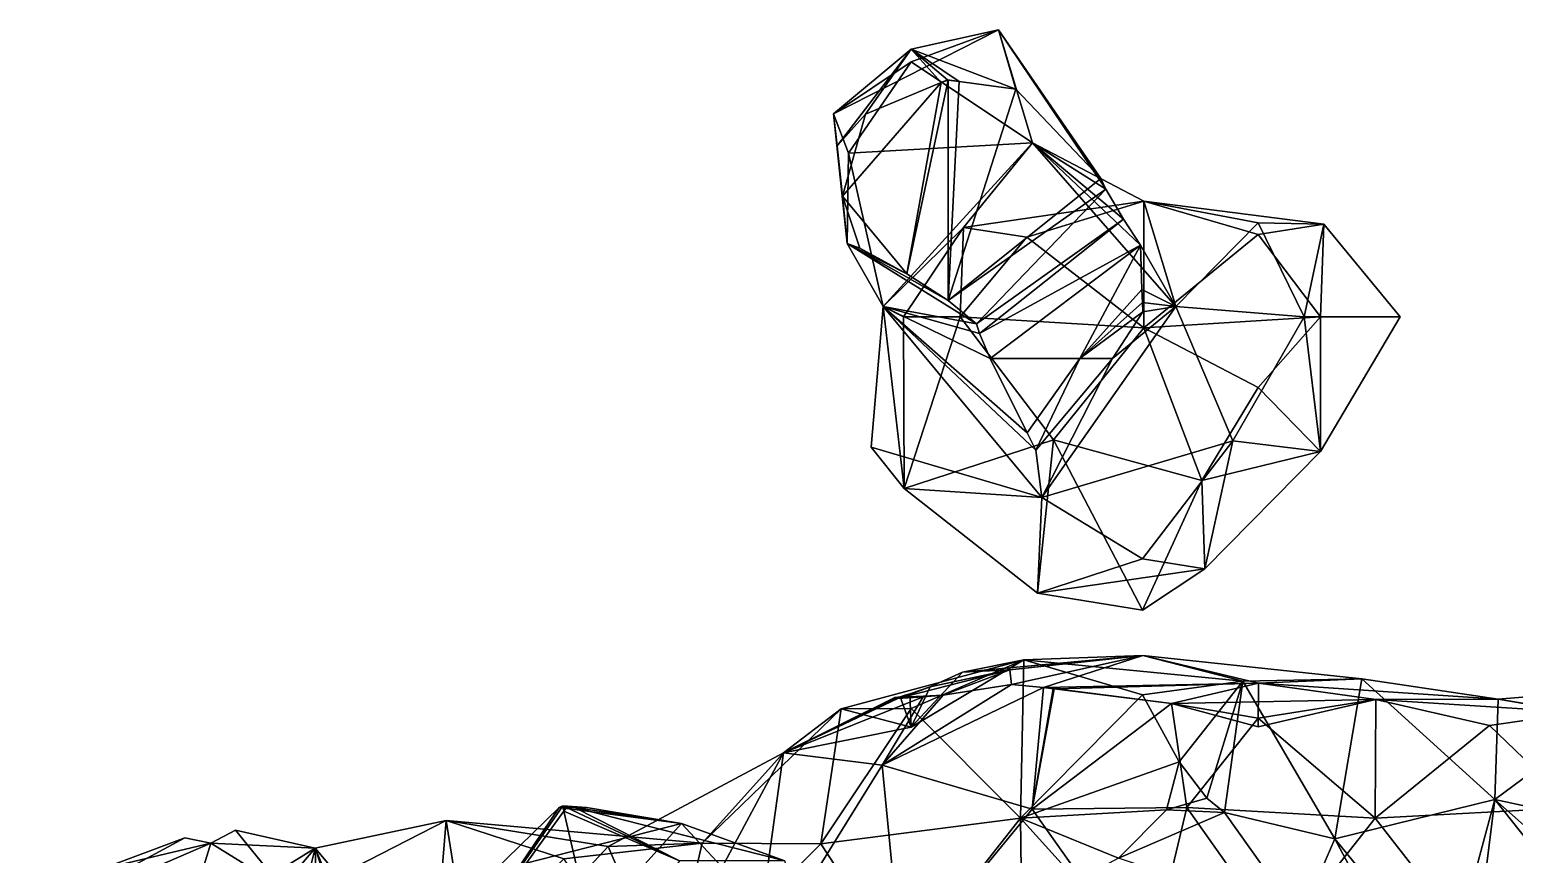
# Model space of a CAD drawing. Extents: x 290095 to 295679, y 4553756 to 4561441.
# Drawn here: x 294020 to 294181.7, y 4559454.2 to 4559544 of the extents above; entities that cross this region are included whole.
import ezdxf

# ---------------------------------------------------------------- set-up
doc = ezdxf.new("R2010")
doc.units = 0
doc.layers.add('Au_ppm_Pref_-_0_5', color=7, linetype='CONTINUOUS')

msp = doc.modelspace()

# ---------------------------------------------------------------- linework, layer by layer
at = {"layer": 'Au_ppm_Pref_-_0_5'}
for points in [[(294107.51, 4559534.84, 1930.28), (294125.48, 4559544, 1930.28), (294115.97, 4559541.89, 1934.06)], [(294125.48, 4559544, 1930.28), (294107.51, 4559534.84, 1930.28), (294115.97, 4559540.5, 1926.97)], [(294127.36, 4559537.51, 1933.33), (294115.97, 4559541.89, 1934.06), (294125.48, 4559544, 1930.28)], [(294125.48, 4559544, 1930.28), (294115.97, 4559540.5, 1926.97), (294129.21, 4559531.68, 1924.43)], [(294136.64, 4559527.79, 1929.76), (294127.36, 4559537.51, 1933.33), (294125.48, 4559544, 1930.28)], [(294125.48, 4559544, 1930.28), (294137.18, 4559526.63, 1929.43), (294136.64, 4559527.79, 1929.76)], [(294129.21, 4559531.68, 1924.43), (294137.18, 4559526.63, 1929.43), (294125.48, 4559544, 1930.28)], [(294107.93, 4559531.34, 1933.34), (294107.51, 4559534.84, 1930.28), (294115.97, 4559541.89, 1934.06)], [(294107.93, 4559531.34, 1933.34), (294115.97, 4559541.89, 1934.06), (294111, 4559534.79, 1934.04)], [(294115.97, 4559541.89, 1934.06), (294119.26, 4559538.25, 1934.76), (294111, 4559534.79, 1934.04)], [(294115.97, 4559541.89, 1934.06), (294119.94, 4559538.53, 1934.81), (294119.26, 4559538.25, 1934.76)], [(294115.97, 4559541.89, 1934.06), (294121.19, 4559538.35, 1934.57), (294119.94, 4559538.53, 1934.81)], [(294115.97, 4559541.89, 1934.06), (294127.36, 4559537.51, 1933.33), (294121.19, 4559538.35, 1934.57)], [(294107.51, 4559534.84, 1930.28), (294109.15, 4559530.55, 1927.07), (294115.97, 4559540.5, 1926.97)], [(294115.97, 4559540.5, 1926.97), (294109.15, 4559530.55, 1927.07), (294129.21, 4559531.68, 1924.43)], [(294108.5, 4559525.86, 1932.24), (294111, 4559534.79, 1934.04), (294119.26, 4559538.25, 1934.76)], [(294115.52, 4559517.42, 1930.55), (294108.5, 4559525.86, 1932.24), (294119.26, 4559538.25, 1934.76)], [(294115.52, 4559517.42, 1930.55), (294119.26, 4559538.25, 1934.76), (294120, 4559538.51, 1934.81)], [(294115.52, 4559517.42, 1930.55), (294120, 4559538.51, 1934.81), (294120, 4559514.51, 1929.98)], [(294120, 4559538.51, 1934.81), (294119.26, 4559538.25, 1934.76), (294119.94, 4559538.53, 1934.81)], [(294119.94, 4559538.53, 1934.81), (294121.19, 4559538.35, 1934.57), (294120, 4559538.51, 1934.81)], [(294121.19, 4559538.35, 1934.57), (294120, 4559514.51, 1929.98), (294120, 4559538.51, 1934.81)], [(294121.19, 4559538.35, 1934.57), (294127.36, 4559537.51, 1933.33), (294120, 4559514.51, 1929.98)], [(294127.36, 4559537.51, 1933.33), (294136.64, 4559527.79, 1929.76), (294120, 4559514.51, 1929.98)], [(294107.51, 4559534.84, 1930.28), (294107.93, 4559531.34, 1933.34), (294108.5, 4559525.86, 1932.24)], [(294108.5, 4559525.86, 1932.24), (294109.03, 4559520.73, 1930.28), (294107.51, 4559534.84, 1930.28)], [(294107.51, 4559534.84, 1930.28), (294109.03, 4559520.73, 1930.28), (294109.15, 4559530.55, 1927.07)], [(294107.93, 4559531.34, 1933.34), (294111, 4559534.79, 1934.04), (294108.5, 4559525.86, 1932.24)], [(294109.15, 4559530.55, 1927.07), (294112.92, 4559513.85, 1924.35), (294129.21, 4559531.68, 1924.43)], [(294121.68, 4559522.47, 1918.4), (294129.21, 4559531.68, 1924.43), (294112.92, 4559513.85, 1924.35)], [(294121.68, 4559522.47, 1918.4), (294141.33, 4559525.33, 1919.1), (294129.21, 4559531.68, 1924.43)], [(294140.96, 4559520.54, 1927.83), (294139.11, 4559523.36, 1928.44), (294129.21, 4559531.68, 1924.43)], [(294137.18, 4559526.63, 1929.43), (294129.21, 4559531.68, 1924.43), (294139.11, 4559523.36, 1928.44)], [(294140.96, 4559520.54, 1927.83), (294129.21, 4559531.68, 1924.43), (294144.8, 4559513.87, 1925.67)], [(294141.33, 4559525.33, 1919.1), (294144.8, 4559513.87, 1925.67), (294129.21, 4559531.68, 1924.43)], [(294109.15, 4559530.55, 1927.07), (294109.03, 4559520.73, 1930.28), (294112.92, 4559513.85, 1924.35)], [(294136.64, 4559527.79, 1929.76), (294137.18, 4559526.63, 1929.43), (294120, 4559514.51, 1929.98)], [(294120, 4559514.51, 1929.98), (294137.18, 4559526.63, 1929.43), (294123.1, 4559511.98, 1928.93)], [(294137.18, 4559526.63, 1929.43), (294139.11, 4559523.36, 1928.44), (294123.1, 4559511.98, 1928.93)], [(294108.5, 4559525.86, 1932.24), (294115.52, 4559517.42, 1930.55), (294110.39, 4559520.2, 1931.1)], [(294109.03, 4559520.73, 1930.28), (294108.5, 4559525.86, 1932.24), (294110.39, 4559520.2, 1931.1)], [(294121.68, 4559522.47, 1918.4), (294128.57, 4559521.4, 1915.51), (294141.33, 4559525.33, 1919.1)], [(294141.33, 4559525.33, 1919.1), (294128.57, 4559521.4, 1915.51), (294141.32, 4559511.52, 1913.84)], [(294141.33, 4559525.33, 1919.1), (294141.32, 4559511.52, 1913.84), (294153.77, 4559521.71, 1915.41)], [(294141.33, 4559525.33, 1919.1), (294153.77, 4559522.96, 1921.81), (294144.8, 4559513.87, 1925.67)], [(294141.33, 4559525.33, 1919.1), (294160.9, 4559522.82, 1918.4), (294153.77, 4559522.96, 1921.81)], [(294141.33, 4559525.33, 1919.1), (294153.77, 4559521.71, 1915.41), (294160.9, 4559522.82, 1918.4)], [(294139.11, 4559523.36, 1928.44), (294123.42, 4559510.9, 1928.66), (294123.1, 4559511.98, 1928.93)], [(294140.96, 4559520.54, 1927.83), (294123.42, 4559510.9, 1928.66), (294139.11, 4559523.36, 1928.44)], [(294121.68, 4559522.47, 1918.4), (294112.92, 4559513.85, 1924.35), (294115.15, 4559512.73, 1918.4)], [(294121.68, 4559522.47, 1918.4), (294115.15, 4559512.73, 1918.4), (294121.31, 4559512.73, 1914.98)], [(294121.68, 4559522.47, 1918.4), (294121.31, 4559512.73, 1914.98), (294128.57, 4559521.4, 1915.51)], [(294160.56, 4559512.73, 1915.2), (294153.77, 4559521.71, 1915.41), (294141.32, 4559511.52, 1913.84)], [(294158.79, 4559512.73, 1923.3), (294144.8, 4559513.87, 1925.67), (294153.77, 4559522.96, 1921.81)], [(294158.79, 4559512.73, 1923.3), (294153.77, 4559522.96, 1921.81), (294160.9, 4559522.82, 1918.4)], [(294160.56, 4559512.73, 1915.2), (294160.9, 4559522.82, 1918.4), (294153.77, 4559521.71, 1915.41)], [(294158.79, 4559512.73, 1923.3), (294160.9, 4559522.82, 1918.4), (294169.23, 4559512.73, 1918.4)], [(294160.56, 4559512.73, 1915.2), (294169.23, 4559512.73, 1918.4), (294160.9, 4559522.82, 1918.4)], [(294120, 4559514.51, 1929.98), (294109.03, 4559520.73, 1930.28), (294115.52, 4559517.42, 1930.55)], [(294123.1, 4559511.98, 1928.93), (294109.03, 4559520.73, 1930.28), (294120, 4559514.51, 1929.98)], [(294112.92, 4559513.85, 1924.35), (294109.03, 4559520.73, 1930.28), (294123.1, 4559511.98, 1928.93)], [(294115.52, 4559517.42, 1930.55), (294109.03, 4559520.73, 1930.28), (294110.39, 4559520.2, 1931.1)], [(294128.57, 4559521.4, 1915.51), (294121.31, 4559512.73, 1914.98), (294141.32, 4559511.52, 1913.84)], [(294140.96, 4559520.54, 1927.83), (294124.57, 4559508.19, 1928.15), (294123.42, 4559510.9, 1928.66)], [(294140.96, 4559520.54, 1927.83), (294134.35, 4559508.19, 1926.97), (294124.57, 4559508.19, 1928.15)], [(294141.11, 4559515.71, 1927.16), (294134.35, 4559508.19, 1926.97), (294140.96, 4559520.54, 1927.83)], [(294141.11, 4559515.71, 1927.16), (294140.96, 4559520.54, 1927.83), (294144.8, 4559513.87, 1925.67)], [(294141.16, 4559514.3, 1926.97), (294134.35, 4559508.19, 1926.97), (294141.11, 4559515.71, 1927.16)], [(294141.16, 4559514.3, 1926.97), (294141.11, 4559515.71, 1927.16), (294144.8, 4559513.87, 1925.67)], [(294111.63, 4559498.54, 1924.34), (294112.92, 4559513.85, 1924.35), (294130.22, 4559493.04, 1924.93)], [(294112.92, 4559513.85, 1924.35), (294111.63, 4559498.54, 1924.34), (294115.23, 4559494.02, 1918.38)], [(294112.92, 4559513.85, 1924.35), (294124.57, 4559508.19, 1928.15), (294128.6, 4559500.11, 1926.97)], [(294112.92, 4559513.85, 1924.35), (294128.6, 4559500.11, 1926.97), (294129.55, 4559498.21, 1926.69)], [(294112.92, 4559513.85, 1924.35), (294123.42, 4559510.9, 1928.66), (294124.57, 4559508.19, 1928.15)], [(294112.92, 4559513.85, 1924.35), (294123.1, 4559511.98, 1928.93), (294123.42, 4559510.9, 1928.66)], [(294112.92, 4559513.85, 1924.35), (294129.55, 4559498.21, 1926.69), (294130.22, 4559493.04, 1924.93)], [(294115.15, 4559512.73, 1918.4), (294112.92, 4559513.85, 1924.35), (294115.23, 4559494.02, 1918.38)], [(294130.22, 4559493.04, 1924.93), (294137.92, 4559508.19, 1926.54), (294144.8, 4559513.87, 1925.67)], [(294144.8, 4559513.87, 1925.67), (294150.99, 4559499.24, 1923.18), (294130.22, 4559493.04, 1924.93)], [(294141.19, 4559513.28, 1926.83), (294134.35, 4559508.19, 1926.97), (294141.16, 4559514.3, 1926.97)], [(294144.8, 4559513.87, 1925.67), (294137.92, 4559508.19, 1926.54), (294141.19, 4559513.28, 1926.83)], [(294141.19, 4559513.28, 1926.83), (294141.16, 4559514.3, 1926.97), (294144.8, 4559513.87, 1925.67)], [(294158.79, 4559512.73, 1923.3), (294150.99, 4559499.24, 1923.18), (294144.8, 4559513.87, 1925.67)], [(294121.31, 4559512.73, 1914.98), (294115.15, 4559512.73, 1918.4), (294115.23, 4559494.02, 1918.38)], [(294131.49, 4559499.33, 1915.31), (294121.31, 4559512.73, 1914.98), (294115.23, 4559494.02, 1918.38)], [(294141.32, 4559511.52, 1913.84), (294121.31, 4559512.73, 1914.98), (294131.49, 4559499.33, 1915.31)], [(294137.92, 4559508.19, 1926.54), (294134.35, 4559508.19, 1926.97), (294141.19, 4559513.28, 1926.83)], [(294160.56, 4559512.73, 1915.2), (294141.32, 4559511.52, 1913.84), (294153.77, 4559505.05, 1915.84)], [(294158.79, 4559512.73, 1923.3), (294160.55, 4559498.08, 1918.4), (294150.99, 4559499.24, 1923.18)], [(294160.56, 4559512.73, 1915.2), (294153.77, 4559505.05, 1915.84), (294160.55, 4559498.08, 1918.4)], [(294158.79, 4559512.73, 1923.3), (294169.23, 4559512.73, 1918.4), (294160.55, 4559498.08, 1918.4)], [(294160.56, 4559512.73, 1915.2), (294160.55, 4559498.08, 1918.4), (294169.23, 4559512.73, 1918.4)], [(294131.49, 4559499.33, 1915.31), (294147.63, 4559494.91, 1915.35), (294141.32, 4559511.52, 1913.84)], [(294141.32, 4559511.52, 1913.84), (294147.63, 4559494.91, 1915.35), (294153.77, 4559505.05, 1915.84)], [(294124.57, 4559508.19, 1928.15), (294134.35, 4559508.19, 1926.97), (294128.6, 4559500.11, 1926.97)], [(294128.6, 4559500.11, 1926.97), (294134.35, 4559508.19, 1926.97), (294129.55, 4559498.21, 1926.69)], [(294129.55, 4559498.21, 1926.69), (294134.35, 4559508.19, 1926.97), (294137.92, 4559508.19, 1926.54)], [(294129.55, 4559498.21, 1926.69), (294137.92, 4559508.19, 1926.54), (294130.22, 4559493.04, 1924.93)], [(294153.77, 4559505.05, 1915.84), (294147.63, 4559494.91, 1915.35), (294160.55, 4559498.08, 1918.4)], [(294131.49, 4559499.33, 1915.31), (294115.23, 4559494.02, 1918.38), (294129.74, 4559482.65, 1919.7)], [(294131.49, 4559499.33, 1915.31), (294129.74, 4559482.65, 1919.7), (294141.17, 4559480.77, 1913.69)], [(294150.99, 4559499.24, 1923.18), (294141.17, 4559486.36, 1921.25), (294130.22, 4559493.04, 1924.93)], [(294131.49, 4559499.33, 1915.31), (294141.17, 4559480.77, 1913.69), (294147.63, 4559494.91, 1915.35)], [(294147.96, 4559485.3, 1918.4), (294141.17, 4559486.36, 1921.25), (294150.99, 4559499.24, 1923.18)], [(294147.96, 4559485.3, 1918.4), (294150.99, 4559499.24, 1923.18), (294160.55, 4559498.08, 1918.4)], [(294130.22, 4559493.04, 1924.93), (294115.23, 4559494.02, 1918.38), (294111.63, 4559498.54, 1924.34)], [(294147.96, 4559485.3, 1918.4), (294160.55, 4559498.08, 1918.4), (294147.63, 4559494.91, 1915.35)], [(294147.96, 4559485.3, 1918.4), (294147.63, 4559494.91, 1915.35), (294141.17, 4559480.77, 1913.69)], [(294129.74, 4559482.65, 1919.7), (294115.23, 4559494.02, 1918.38), (294130.22, 4559493.04, 1924.93)], [(294130.22, 4559493.04, 1924.93), (294141.17, 4559486.36, 1921.25), (294129.74, 4559482.65, 1919.7)], [(294147.96, 4559485.3, 1918.4), (294129.74, 4559482.65, 1919.7), (294141.17, 4559486.36, 1921.25)], [(294147.96, 4559485.3, 1918.4), (294141.17, 4559480.77, 1913.69), (294129.74, 4559482.65, 1919.7)], [(294108.36, 4559470.04, 1918.4), (294128.26, 4559475.36, 1918.31), (294115.97, 4559470.08, 1922)], [(294128.26, 4559475.36, 1918.31), (294108.36, 4559470.04, 1918.4), (294115.97, 4559468.06, 1915.47)], [(294128.26, 4559475.36, 1918.31), (294115.97, 4559468.06, 1915.47), (294121.57, 4559474.04, 1914.28)], [(294128.26, 4559475.36, 1918.31), (294127.88, 4559458.12, 1922.37), (294115.97, 4559470.08, 1922)], [(294141.22, 4559475.84, 1912.51), (294121.57, 4559474.04, 1914.28), (294126.68, 4559474.3, 1912.48)], [(294128.26, 4559475.36, 1918.31), (294121.57, 4559474.04, 1914.28), (294141.22, 4559475.84, 1912.51)], [(294126.68, 4559474.3, 1912.48), (294126.73, 4559474.28, 1912.42), (294141.22, 4559475.84, 1912.51)], [(294126.73, 4559474.28, 1912.42), (294126.89, 4559472.68, 1908.79), (294141.22, 4559475.84, 1912.51)], [(294130.4, 4559472.36, 1907.24), (294141.22, 4559475.84, 1912.51), (294126.89, 4559472.68, 1908.79)], [(294128.26, 4559475.36, 1918.31), (294141.17, 4559471.55, 1922.49), (294127.88, 4559458.12, 1922.37)], [(294152.11, 4559473.06, 1917.84), (294128.26, 4559475.36, 1918.31), (294141.22, 4559475.84, 1912.51)], [(294152.11, 4559473.06, 1917.84), (294141.17, 4559471.55, 1922.49), (294128.26, 4559475.36, 1918.31)], [(294130.4, 4559472.36, 1907.24), (294153.81, 4559472.85, 1906.99), (294141.22, 4559475.84, 1912.51)], [(294152.11, 4559473.06, 1917.84), (294141.22, 4559475.84, 1912.51), (294165.06, 4559473.32, 1911.82)], [(294141.22, 4559475.84, 1912.51), (294153.81, 4559472.85, 1906.99), (294165.06, 4559473.32, 1911.82)], [(294115.09, 4559471.3, 1912.38), (294126.73, 4559474.28, 1912.42), (294118.06, 4559472.43, 1913.03)], [(294115.09, 4559471.3, 1912.38), (294119.45, 4559471.54, 1910.45), (294126.73, 4559474.28, 1912.42)], [(294121.57, 4559474.04, 1914.28), (294115.97, 4559468.06, 1915.47), (294118.06, 4559472.43, 1913.03)], [(294118.06, 4559472.43, 1913.03), (294126.68, 4559474.3, 1912.48), (294121.57, 4559474.04, 1914.28)], [(294118.06, 4559472.43, 1913.03), (294126.73, 4559474.28, 1912.42), (294126.68, 4559474.3, 1912.48)], [(294126.89, 4559472.68, 1908.79), (294126.73, 4559474.28, 1912.42), (294119.45, 4559471.54, 1910.45)], [(294152.11, 4559473.06, 1917.84), (294165.06, 4559473.32, 1911.82), (294162.12, 4559455.89, 1917.59)], [(294179.91, 4559471.08, 1905.64), (294165.06, 4559473.32, 1911.82), (294153.81, 4559472.85, 1906.99)], [(294162.12, 4559455.89, 1917.59), (294165.06, 4559473.32, 1911.82), (294179.54, 4559460.16, 1912.6)], [(294179.91, 4559471.08, 1905.64), (294179.54, 4559460.16, 1912.6), (294165.06, 4559473.32, 1911.82)], [(294126.89, 4559472.68, 1908.79), (294119.45, 4559471.54, 1910.45), (294112.84, 4559463.92, 1906.08)], [(294126.89, 4559472.68, 1908.79), (294112.84, 4559463.92, 1906.08), (294130.4, 4559472.36, 1907.24)], [(294130.4, 4559472.36, 1907.24), (294112.84, 4559463.92, 1906.08), (294129.17, 4559459.1, 1901.03)], [(294115.82, 4559471.67, 1912.71), (294114.79, 4559471.35, 1912.54), (294115.32, 4559471.53, 1912.62)], [(294115.97, 4559468.06, 1915.47), (294114.79, 4559471.35, 1912.54), (294115.82, 4559471.67, 1912.71)], [(294115.82, 4559471.67, 1912.71), (294115.09, 4559471.3, 1912.38), (294118.06, 4559472.43, 1913.03)], [(294115.32, 4559471.53, 1912.62), (294115.09, 4559471.3, 1912.38), (294115.82, 4559471.67, 1912.71)], [(294115.97, 4559468.06, 1915.47), (294115.82, 4559471.67, 1912.71), (294118.06, 4559472.43, 1913.03)], [(294127.88, 4559458.12, 1922.37), (294141.17, 4559471.55, 1922.49), (294145.16, 4559464.26, 1921.94)], [(294130.4, 4559472.36, 1907.24), (294129.17, 4559459.1, 1901.03), (294131.44, 4559472.21, 1906.78)], [(294131.54, 4559472.21, 1906.75), (294131.44, 4559472.21, 1906.78), (294129.17, 4559459.1, 1901.03)], [(294131.54, 4559472.21, 1906.75), (294129.17, 4559459.1, 1901.03), (294144.31, 4559470.62, 1901.26)], [(294153.81, 4559472.85, 1906.99), (294130.4, 4559472.36, 1907.24), (294131.81, 4559472.23, 1906.78)], [(294131.36, 4559472.24, 1906.83), (294130.4, 4559472.36, 1907.24), (294131.44, 4559472.21, 1906.78)], [(294131.81, 4559472.23, 1906.78), (294130.4, 4559472.36, 1907.24), (294131.36, 4559472.24, 1906.83)], [(294131.81, 4559472.23, 1906.78), (294131.36, 4559472.24, 1906.83), (294131.44, 4559472.21, 1906.78)], [(294131.81, 4559472.23, 1906.78), (294131.44, 4559472.21, 1906.78), (294131.54, 4559472.21, 1906.75)], [(294144.31, 4559470.62, 1901.26), (294131.81, 4559472.23, 1906.78), (294131.54, 4559472.21, 1906.75)], [(294153.81, 4559472.85, 1906.99), (294131.81, 4559472.23, 1906.78), (294144.31, 4559470.62, 1901.26)], [(294145.16, 4559464.26, 1921.94), (294141.17, 4559471.55, 1922.49), (294152.11, 4559473.06, 1917.84)], [(294144.31, 4559470.62, 1901.26), (294153.77, 4559468.07, 1903.51), (294153.81, 4559472.85, 1906.99)], [(294145.16, 4559464.26, 1921.94), (294152.11, 4559473.06, 1917.84), (294148.19, 4559460.3, 1921.29)], [(294150.1, 4559458.75, 1920.95), (294148.19, 4559460.3, 1921.29), (294152.11, 4559473.06, 1917.84)], [(294150.1, 4559458.75, 1920.95), (294152.11, 4559473.06, 1917.84), (294162.12, 4559455.89, 1917.59)], [(294166.57, 4559471.07, 1900.92), (294153.81, 4559472.85, 1906.99), (294153.77, 4559468.07, 1903.51)], [(294179.91, 4559471.08, 1905.64), (294153.81, 4559472.85, 1906.99), (294166.57, 4559471.07, 1900.92)], [(294179.91, 4559471.08, 1905.64), (294201.17, 4559472.85, 1906.52), (294191.57, 4559469.09, 1909.8)], [(294179.91, 4559471.08, 1905.64), (294188.78, 4559469.66, 1901.75), (294201.17, 4559472.85, 1906.52)], [(294093.23, 4559455.4, 1917.37), (294108.36, 4559470.04, 1918.4), (294106.14, 4559455.33, 1921.72)], [(294102.07, 4559465.25, 1912.07), (294108.36, 4559470.04, 1918.4), (294093.23, 4559455.4, 1917.37)], [(294117.3, 4559471.35, 1911.06), (294114.54, 4559471.17, 1912.11), (294102.07, 4559465.25, 1912.07)], [(294117.3, 4559471.35, 1911.06), (294102.07, 4559465.25, 1912.07), (294112.84, 4559463.92, 1906.08)], [(294114.79, 4559471.35, 1912.54), (294102.07, 4559465.25, 1912.07), (294114.29, 4559471.29, 1912.39)], [(294115.97, 4559468.06, 1915.47), (294102.07, 4559465.25, 1912.07), (294114.79, 4559471.35, 1912.54)], [(294114.29, 4559471.29, 1912.39), (294102.07, 4559465.25, 1912.07), (294114.19, 4559471.28, 1912.36)], [(294114.54, 4559471.17, 1912.11), (294114.19, 4559471.28, 1912.36), (294102.07, 4559465.25, 1912.07)], [(294115.97, 4559468.06, 1915.47), (294108.36, 4559470.04, 1918.4), (294102.07, 4559465.25, 1912.07)], [(294108.36, 4559470.04, 1918.4), (294115.97, 4559470.08, 1922), (294106.14, 4559455.33, 1921.72)], [(294127.88, 4559458.12, 1922.37), (294106.14, 4559455.33, 1921.72), (294115.97, 4559470.08, 1922)], [(294119.45, 4559471.54, 1910.45), (294117.3, 4559471.35, 1911.06), (294112.84, 4559463.92, 1906.08)], [(294114.19, 4559471.28, 1912.36), (294115.09, 4559471.3, 1912.38), (294114.29, 4559471.29, 1912.39)], [(294114.54, 4559471.17, 1912.11), (294115.09, 4559471.3, 1912.38), (294114.19, 4559471.28, 1912.36)], [(294115.09, 4559471.3, 1912.38), (294114.79, 4559471.35, 1912.54), (294114.29, 4559471.29, 1912.39)], [(294115.09, 4559471.3, 1912.38), (294114.54, 4559471.17, 1912.11), (294117.3, 4559471.35, 1911.06)], [(294114.79, 4559471.35, 1912.54), (294115.09, 4559471.3, 1912.38), (294115.32, 4559471.53, 1912.62)], [(294119.45, 4559471.54, 1910.45), (294115.09, 4559471.3, 1912.38), (294117.3, 4559471.35, 1911.06)], [(294144.31, 4559470.62, 1901.26), (294129.17, 4559459.1, 1901.03), (294145.98, 4559459.28, 1896.91)], [(294166.57, 4559471.07, 1900.92), (294153.77, 4559468.07, 1903.51), (294144.31, 4559470.62, 1901.26)], [(294166.57, 4559471.07, 1900.92), (294144.31, 4559470.62, 1901.26), (294153.77, 4559469.04, 1897.33)], [(294144.31, 4559470.62, 1901.26), (294145.98, 4559459.28, 1896.91), (294153.77, 4559469.04, 1897.33)], [(294166.57, 4559471.07, 1900.92), (294153.77, 4559469.04, 1897.33), (294166.51, 4559458.12, 1895.92)], [(294166.57, 4559471.07, 1900.92), (294166.51, 4559458.12, 1895.92), (294178.97, 4559468.23, 1897.6)], [(294179.91, 4559471.08, 1905.64), (294166.57, 4559471.07, 1900.92), (294188.78, 4559469.66, 1901.75)], [(294188.78, 4559469.66, 1901.75), (294166.57, 4559471.07, 1900.92), (294178.97, 4559468.23, 1897.6)], [(294179.91, 4559471.08, 1905.64), (294191.57, 4559469.09, 1909.8), (294179.54, 4559460.16, 1912.6)], [(294153.77, 4559469.04, 1897.33), (294145.98, 4559459.28, 1896.91), (294166.51, 4559458.12, 1895.92)], [(294188.78, 4559469.66, 1901.75), (294178.97, 4559468.23, 1897.6), (294188.24, 4559459.28, 1896.21)], [(294191.57, 4559469.09, 1909.8), (294202.14, 4559455.31, 1910.18), (294179.54, 4559460.16, 1912.6)], [(294178.97, 4559468.23, 1897.6), (294166.51, 4559458.12, 1895.92), (294188.24, 4559459.28, 1896.21)], [(294083, 4559455.04, 1913.01), (294089.04, 4559440.97, 1909.97), (294102.07, 4559465.25, 1912.07)], [(294083, 4559455.04, 1913.01), (294102.07, 4559465.25, 1912.07), (294093.23, 4559455.4, 1917.37)], [(294089.04, 4559440.97, 1909.97), (294098.75, 4559441.19, 1905.34), (294102.07, 4559465.25, 1912.07)], [(294112.84, 4559463.92, 1906.08), (294102.07, 4559465.25, 1912.07), (294098.75, 4559441.19, 1905.34)], [(294114.98, 4559441.83, 1902.04), (294112.84, 4559463.92, 1906.08), (294098.75, 4559441.19, 1905.34)], [(294129.17, 4559459.1, 1901.03), (294112.84, 4559463.92, 1906.08), (294114.98, 4559441.83, 1902.04)], [(294143.78, 4559459.04, 1921.73), (294127.88, 4559458.12, 1922.37), (294145.16, 4559464.26, 1921.94)], [(294145.16, 4559464.26, 1921.94), (294148.19, 4559460.3, 1921.29), (294143.78, 4559459.04, 1921.73)], [(294150.1, 4559458.75, 1920.95), (294143.78, 4559459.04, 1921.73), (294148.19, 4559460.3, 1921.29)], [(294077.65, 4559459.28, 1876.58), (294078.05, 4559459.47, 1876.84), (294065.78, 4559441.74, 1876.82)], [(294065.78, 4559441.74, 1876.82), (294078.05, 4559459.47, 1876.84), (294078.17, 4559458.89, 1876.96)], [(294065.78, 4559441.74, 1876.82), (294070.49, 4559452.32, 1870.89), (294077.65, 4559459.28, 1876.58)], [(294078.17, 4559458.89, 1876.96), (294082.2, 4559441.46, 1880.87), (294065.78, 4559441.74, 1876.82)], [(294090.96, 4559457.55, 1870.97), (294077.65, 4559459.28, 1876.58), (294070.49, 4559452.32, 1870.89)], [(294080.62, 4559459.28, 1875.67), (294078.05, 4559459.47, 1876.84), (294077.65, 4559459.28, 1876.58)], [(294090.96, 4559457.55, 1870.97), (294080.62, 4559459.28, 1875.67), (294077.65, 4559459.28, 1876.58)], [(294079.31, 4559459.28, 1876.83), (294078.44, 4559459.28, 1876.95), (294078.05, 4559459.47, 1876.84)], [(294079.31, 4559459.28, 1876.83), (294078.05, 4559459.47, 1876.84), (294080.62, 4559459.28, 1875.67)], [(294078.17, 4559458.89, 1876.96), (294078.05, 4559459.47, 1876.84), (294078.44, 4559459.28, 1876.95)], [(294090.77, 4559453.5, 1880.84), (294078.17, 4559458.89, 1876.96), (294078.44, 4559459.28, 1876.95)], [(294090.77, 4559453.5, 1880.84), (294082.2, 4559441.46, 1880.87), (294078.17, 4559458.89, 1876.96)], [(294079.31, 4559459.28, 1876.83), (294090.77, 4559453.5, 1880.84), (294078.44, 4559459.28, 1876.95)], [(294079.31, 4559459.28, 1876.83), (294102.22, 4559453.49, 1875.44), (294090.77, 4559453.5, 1880.84)], [(294079.31, 4559459.28, 1876.83), (294080.62, 4559459.28, 1875.67), (294090.96, 4559457.55, 1870.97)], [(294079.31, 4559459.28, 1876.83), (294090.96, 4559457.55, 1870.97), (294102.22, 4559453.49, 1875.44)], [(294141.7, 4559441.36, 1900.8), (294129.17, 4559459.1, 1901.03), (294114.98, 4559441.83, 1902.04)], [(294127.88, 4559458.12, 1922.37), (294143.78, 4559459.04, 1921.73), (294138.54, 4559453.78, 1921.98)], [(294129.17, 4559459.1, 1901.03), (294141.7, 4559441.36, 1900.8), (294145.98, 4559459.28, 1896.91)], [(294143.78, 4559459.04, 1921.73), (294150.1, 4559458.75, 1920.95), (294138.54, 4559453.78, 1921.98)], [(294138.54, 4559453.78, 1921.98), (294150.1, 4559458.75, 1920.95), (294158.32, 4559447.17, 1919.12)], [(294141.7, 4559441.36, 1900.8), (294156.13, 4559444.95, 1896.92), (294145.98, 4559459.28, 1896.91)], [(294166.51, 4559458.12, 1895.92), (294145.98, 4559459.28, 1896.91), (294156.13, 4559444.95, 1896.92)], [(294162.12, 4559455.89, 1917.59), (294158.32, 4559447.17, 1919.12), (294150.1, 4559458.75, 1920.95)], [(294162.12, 4559455.89, 1917.59), (294179.54, 4559460.16, 1912.6), (294174.33, 4559440.89, 1916.41)], [(294177.52, 4559443.96, 1896.16), (294188.24, 4559459.28, 1896.21), (294166.51, 4559458.12, 1895.92)], [(294174.33, 4559440.89, 1916.41), (294179.54, 4559460.16, 1912.6), (294177.03, 4559440.08, 1915.83)], [(294177.03, 4559440.08, 1915.83), (294179.54, 4559460.16, 1912.6), (294191.95, 4559444.51, 1913.25)], [(294177.52, 4559443.96, 1896.16), (294191.71, 4559442.43, 1898.44), (294188.24, 4559459.28, 1896.21)], [(294191.95, 4559444.51, 1913.25), (294179.54, 4559460.16, 1912.6), (294196.07, 4559445.52, 1912.52)], [(294196.07, 4559445.52, 1912.52), (294179.54, 4559460.16, 1912.6), (294202.14, 4559455.31, 1910.18)], [(294068.28, 4559439.3, 1913.26), (294065.34, 4559457.87, 1918.4), (294049.86, 4559449.92, 1917.05)], [(294049.86, 4559449.92, 1917.05), (294065.34, 4559457.87, 1918.4), (294051.07, 4559454.87, 1923.77)], [(294063.87, 4559439.74, 1923.53), (294051.07, 4559454.87, 1923.77), (294065.34, 4559457.87, 1918.4)], [(294063.87, 4559439.74, 1923.53), (294065.34, 4559457.87, 1918.4), (294078.17, 4559453.71, 1922.49)], [(294068.28, 4559439.3, 1913.26), (294083, 4559455.04, 1913.01), (294065.34, 4559457.87, 1918.4)], [(294083, 4559455.04, 1913.01), (294093.23, 4559455.4, 1917.37), (294065.34, 4559457.87, 1918.4)], [(294065.34, 4559457.87, 1918.4), (294093.23, 4559455.4, 1917.37), (294078.17, 4559453.71, 1922.49)], [(294090.96, 4559457.55, 1870.97), (294070.49, 4559452.32, 1870.89), (294075.35, 4559440.24, 1869.11)], [(294075.35, 4559440.24, 1869.11), (294105.26, 4559442.15, 1869.48), (294090.96, 4559457.55, 1870.97)], [(294102.22, 4559453.49, 1875.44), (294090.96, 4559457.55, 1870.97), (294105.26, 4559442.15, 1869.48)], [(294115.04, 4559441.8, 1922), (294106.14, 4559455.33, 1921.72), (294127.88, 4559458.12, 1922.37)], [(294115.04, 4559441.8, 1922), (294127.88, 4559458.12, 1922.37), (294128.08, 4559443.87, 1922.01)], [(294128.08, 4559443.87, 1922.01), (294127.88, 4559458.12, 1922.37), (294134.02, 4559451.35, 1922.18)], [(294134.02, 4559451.35, 1922.18), (294127.88, 4559458.12, 1922.37), (294138.54, 4559453.78, 1921.98)], [(294177.52, 4559443.96, 1896.16), (294166.51, 4559458.12, 1895.92), (294156.13, 4559444.95, 1896.92)], [(294036.9, 4559456.01, 1929.63), (294039.73, 4559455.41, 1929.44), (294020, 4559446.9, 1929.82)], [(294036.9, 4559456.01, 1929.63), (294020, 4559446.9, 1929.82), (294027.78, 4559452.59, 1926.57)], [(294039.73, 4559455.41, 1929.44), (294047.47, 4559450.62, 1928.7), (294020, 4559446.9, 1929.82)], [(294039.73, 4559455.41, 1929.44), (294036.9, 4559456.01, 1929.63), (294027.78, 4559452.59, 1926.57)], [(294039.73, 4559455.41, 1929.44), (294027.78, 4559452.59, 1926.57), (294036.87, 4559446.07, 1922.84)], [(294051.07, 4559454.87, 1923.77), (294039.73, 4559455.41, 1929.44), (294036.87, 4559446.07, 1922.84)], [(294042.41, 4559456.82, 1929.41), (294047.47, 4559450.62, 1928.7), (294039.73, 4559455.41, 1929.44)], [(294051.07, 4559454.87, 1923.77), (294042.41, 4559456.82, 1929.41), (294039.73, 4559455.41, 1929.44)], [(294051.07, 4559454.87, 1923.77), (294047.47, 4559450.62, 1928.7), (294042.41, 4559456.82, 1929.41)], [(294093.23, 4559455.4, 1917.37), (294089.28, 4559438.33, 1923.05), (294078.17, 4559453.71, 1922.49)], [(294089.28, 4559438.33, 1923.05), (294093.23, 4559455.4, 1917.37), (294106.14, 4559455.33, 1921.72)], [(294158.32, 4559447.17, 1919.12), (294162.12, 4559455.89, 1917.59), (294170, 4559441.12, 1917.27)], [(294162.12, 4559455.89, 1917.59), (294174.33, 4559440.89, 1916.41), (294170, 4559441.12, 1917.27)], [(294036.87, 4559446.07, 1922.84), (294049.86, 4559449.92, 1917.05), (294051.07, 4559454.87, 1923.77)], [(294051.07, 4559454.87, 1923.77), (294051.32, 4559445.96, 1928.12), (294047.47, 4559450.62, 1928.7)], [(294051.07, 4559454.87, 1923.77), (294055.31, 4559442.12, 1927.6), (294051.32, 4559445.96, 1928.12)], [(294051.07, 4559454.87, 1923.77), (294057.15, 4559440.36, 1927.37), (294055.31, 4559442.12, 1927.6)], [(294063.87, 4559439.74, 1923.53), (294057.15, 4559440.36, 1927.37), (294051.07, 4559454.87, 1923.77)], [(294068.28, 4559439.3, 1913.26), (294089.04, 4559440.97, 1909.97), (294083, 4559455.04, 1913.01)], [(294089.28, 4559438.33, 1923.05), (294106.14, 4559455.33, 1921.72), (294115.04, 4559441.8, 1922)]]:
    msp.add_3dface(points, dxfattribs=at)

doc.saveas('drawing.dxf')
